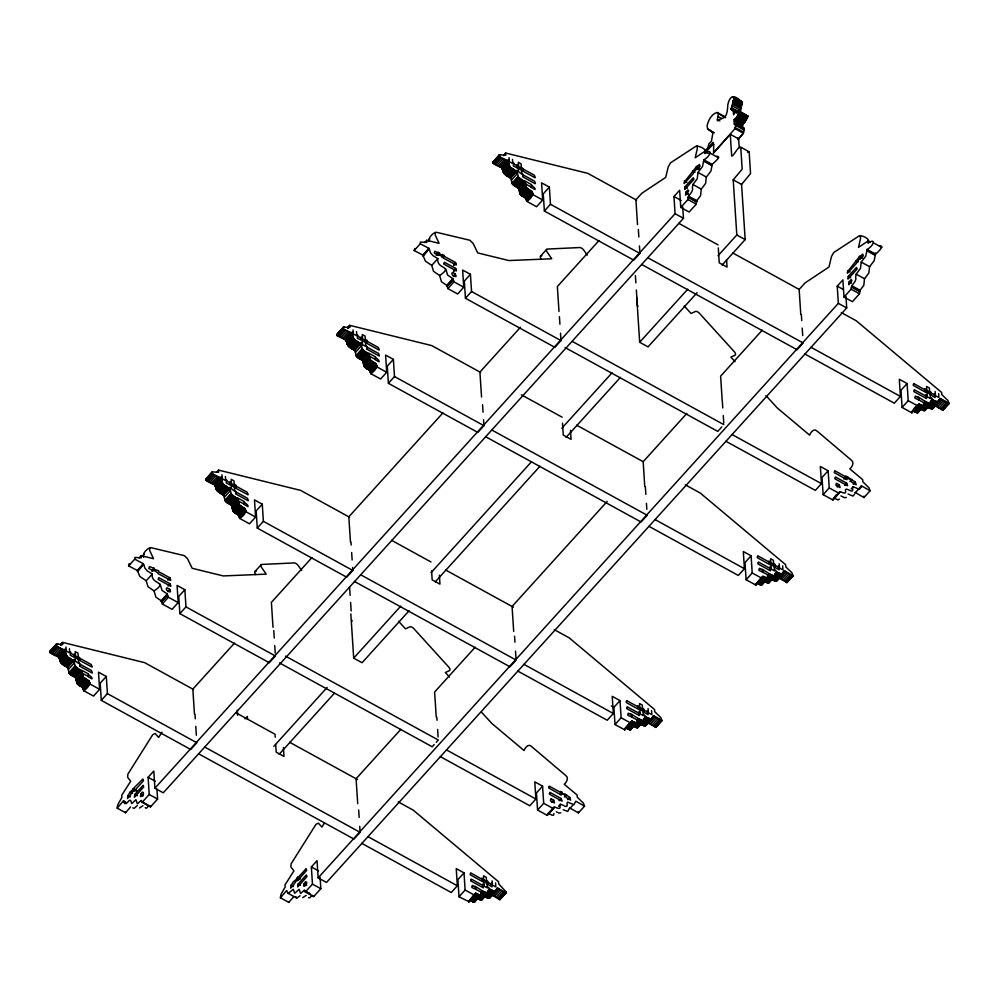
<?xml version="1.0" encoding="UTF-8"?>
<svg xmlns="http://www.w3.org/2000/svg" width="999" height="999" viewBox="0 0 999 999"><rect width="100%" height="100%" fill="white"/><g stroke="black" fill="none" stroke-linecap="round" stroke-linejoin="round"><path stroke-width="1.5" d="M367.207 341.371L378.496 347.565L378.596 348.451A2.56 1.236 42.2 0 1 378.908 348.838L379.195 349.7A5.37 2.585 42.2 0 1 379.158 350.062L366.583 343.256A8.791 4.221 42.2 0 1 366.546 342.832L367.145 340.434L365.359 339.46L365.06 336.051L362.275 334.528L362.55 338.811L365.422 340.384L365.359 339.46M770.529 578.783L775.611 581.056L784.402 570.804L793.069 575.849L786.962 582.592L778.908 577.897M940.371 399.275L938.398 402.122L933.803 400.424L927.696 407.167L931.592 408.778L940.384 398.526L949.05 403.571L942.944 410.314L934.277 405.269M361.8 843.343L451.236 892.519L457.342 885.776L456.231 868.593L464.011 872.876L457.917 879.62L459.016 896.79L468.818 901.597M517.782 671.066L607.217 720.242L613.324 713.498L612.212 696.328L620.004 700.599L613.898 707.342L615.009 724.525L624.775 729.857L625.024 728.496L631.693 721.053L636.825 723.089L637.999 718.493L643.955 720.891L645.092 716.583L651.323 719.18L653.309 715.596L661.962 720.641L655.856 727.384L647.802 722.689M648.888 526.286L738.323 575.449L744.417 568.706L743.318 551.535L751.098 555.806L744.992 562.549L746.103 579.732L755.868 585.077L756.043 583.828M804.869 354.008L894.305 403.184L900.411 396.441L899.3 379.258L907.092 383.541L900.986 390.284L902.097 407.455L911.862 412.799C914.297 404.92 926.123 399.35 911.875 412.487M705.781 152.497C706.093 148.526 698.776 145.592 695.903 146.254L670.516 162.849L668.269 166.796L665.696 177.41L641.957 193.169L635.913 199.775L637.524 224.7M869.03 242.145C869.342 238.162 862.025 235.227 859.152 235.889L833.765 252.485L831.518 256.443L828.945 267.045L805.206 282.804L799.15 289.41L800.773 314.348M739.972 112.363L742.407 102.635L741.233 101.324C733.129 93.669 729.782 96.428 727.909 104.333C727.359 108.379 727.871 114.947 723.738 117.907C716.97 119.118 716.246 125.662 718.393 113.674L717.182 112.487C711.4 113.986 708.378 120.33 707.092 125.687L707.629 128.971L713.211 132.442M734.877 111.463L731.018 109.353L734.04 98.027L732.854 96.716M80.12 658.428L79.458 659.902A8.791 4.221 42.2 0 0 79.508 660.314L92.07 667.12A5.37 2.585 42.2 0 0 92.12 666.758L91.821 665.908A2.56 1.236 42.2 0 0 91.508 665.521L91.409 664.635L80.12 658.428L78.272 656.53L77.972 653.121L75.187 651.598L75.474 655.881L78.334 657.454L78.272 656.53M236.114 486.163L247.39 492.357L247.502 493.244A2.56 1.236 42.2 0 1 247.802 493.631L248.102 494.493A5.37 2.585 42.2 0 1 248.052 494.842L235.489 488.049A8.791 4.221 42.2 0 1 235.439 487.624L236.039 485.227L234.266 484.253L233.953 480.844L231.181 479.32L231.456 483.603L234.315 485.177L234.266 484.253M523.189 169.093L522.527 170.554A8.791 4.221 42.2 0 0 522.577 170.979L535.139 177.785A5.37 2.585 42.2 0 0 535.189 177.422L534.89 176.573A2.56 1.236 42.2 0 0 534.577 176.186L534.477 175.287L523.189 169.093L521.341 167.183L521.041 163.786L518.256 162.25L518.543 166.533L521.403 168.119L521.341 167.183M470.616 898.95L475.699 893.218L480.844 895.366L482.017 890.771L487.974 893.168L489.11 888.848L495.329 891.458L497.315 887.861L505.981 892.919L499.875 899.662L491.208 894.605L491.021 895.254M751.098 555.806L752.21 572.989L761.975 578.334L762.786 576.148L767.931 578.296L769.093 573.701L774.762 576.173L776.198 571.79L782.417 574.388L784.39 571.553M918.83 404.82L918.768 403.883L923.913 406.019L925.086 401.436L930.743 403.896L932.179 399.513L933.803 400.424M704.919 150.799L713.061 142.495L713.311 143.756A30.257 11.776 -61.2 0 1 713.661 144.393L713.598 152.697L730.269 134.291L738.648 138.886L739.21 147.69M697.052 145.929L697.302 148.726L695.217 157.755L704.67 151.461L704.807 153.596C712.836 147.815 710.913 155.894 703.87 159.852L702.509 166.558L697.989 172.452L697.252 178.759L692.919 184.503L692.469 186.875A6.918 2.685 -61.2 0 0 692.469 187.337C693.793 192.17 688.236 194.455 687.911 198.601A17.27 6.718 -61.2 0 0 687.886 199.55L680.769 207.43L689.135 212.025L696.266 204.146A17.27 6.718 -61.2 0 1 696.291 203.197L696.803 200.637L700.536 195.754L701.298 189.111L705.619 183.354L706.355 177.06L710.888 171.154L712.25 164.448C712.811 163.199 722.252 156.568 717.007 156.194M860.301 235.564L860.551 238.361L858.466 247.39L867.919 241.096L868.056 243.232C876.086 237.45 874.15 245.529 867.107 249.488L865.746 256.194L861.225 262.1L860.489 268.394L856.155 274.151L855.706 276.511A6.918 2.685 -61.2 0 0 855.718 276.973C857.067 281.843 851.46 284.066 851.16 288.236A17.27 6.718 -61.2 0 0 851.123 289.186L844.005 297.065L852.384 301.673L859.502 293.781A17.27 6.718 -61.2 0 1 859.527 292.844L860.039 290.272L863.785 285.389L864.535 278.746L868.868 272.989L869.605 266.696L874.125 260.789L875.486 254.096C876.897 253.409 885.888 244.543 879.42 246.129M740.309 126.91L742.694 128.222L742.569 124.288L744.942 122.053L747.939 116.171L739.435 111.339L736.288 113.162L735.976 110.539L733.603 114.76L733.241 110.514L731.018 109.353M713.398 153.247L734.977 128.634L735.976 123.839L734.365 124.713L734.19 119.693L736.563 117.457L739.435 111.339M737.836 137.987L737.986 139.61L743.356 133.229L744.342 128.434L735.976 123.839M833.004 498.963L832.954 499.225A17.27 8.304 42.2 0 0 832.904 500.012L823.139 494.667L822.027 477.497L828.134 470.754L820.341 466.483L821.453 483.653L815.346 490.397L725.898 441.258M134.865 794.405L134.403 796.815A8.554 3.334 -61.2 0 0 134.44 797.239L143.606 787.112A5.37 2.085 -61.2 0 0 143.631 786.65L143.469 786.151A2.56 0.999 -61.2 0 0 143.182 786.138L143.094 785.314L134.865 794.405L137.25 795.716M298.102 884.04L297.652 886.45A8.554 3.334 -61.2 0 0 297.677 886.875L306.855 876.747A5.37 2.085 -61.2 0 0 306.88 876.285L306.78 875.823A2.56 0.999 -61.2 0 0 306.418 875.786L306.331 874.962L298.102 884.04L300.499 885.351M762.412 583.866L761.088 585.039L756.68 582.892M134.453 789.485L134.178 790.546A8.504 3.309 -61.2 0 0 134.228 791.058L143.394 780.843A5.37 2.085 -61.2 0 0 143.419 780.381L143.194 779.869A2.56 0.999 -61.2 0 0 142.957 779.869L142.869 779.045L133.279 788.648L131.244 791.882L131.194 790.958L130.182 792.07L127.884 795.604L127.472 798.526L130.769 794.729A5.457 2.123 -61.2 0 0 130.782 794.33L134.453 789.485L136.851 790.796M297.889 877.771L297.814 876.847L296.578 879.22L293.419 881.717L291.121 885.251L290.709 888.173L294.006 884.377A5.457 2.123 -61.2 0 0 294.031 883.978L297.702 879.12L297.427 880.181A8.504 3.309 -61.2 0 0 297.477 880.706L306.631 870.479A5.37 2.085 -61.2 0 0 306.656 870.029L306.431 869.505A2.56 0.999 -61.2 0 0 306.206 869.517L306.119 868.693L297.889 877.771L300.274 879.095M741.158 104.321L740.734 105.357M140.921 794.43L140.359 796.403C140.946 797.514 144.331 794.018 143.344 792.682A4.708 1.836 -61.2 0 0 143.019 792.657C142.807 790.122 138.386 796.653 143.319 795.741M304.171 884.065L303.609 886.038C304.195 887.149 307.567 883.665 306.581 882.317A4.708 1.836 -61.2 0 0 306.268 882.292C306.044 879.757 301.636 886.288 306.556 885.376M490.734 895.104L489.223 898.201L483.991 896.153M569.28 808.353L567.782 811.45L563.174 809.764M933.803 405.756L933.054 408.379L931.592 408.778M839.385 499.075L838.111 499.975L833.878 497.927M777.447 579.969L775.611 581.056M699.3 169.555L696.915 168.232L696.728 169.293A5.457 2.123 -61.2 0 0 696.79 169.605L700.099 166.096L699.387 164.41L697.027 167.02L699.425 168.332M88.424 674.537L91.309 676.972A4.708 2.26 42.2 0 1 91.733 677.547L92.033 678.558A4.983 2.398 42.2 0 1 91.92 678.883L87.949 676.648L88.412 673.925L81.631 670.204M244.405 502.26L247.29 504.695A4.708 2.26 42.2 0 1 247.727 505.282L248.027 506.281A4.983 2.398 42.2 0 1 247.902 506.605L243.931 504.37L244.393 501.648L237.612 497.927M375.512 357.48L378.396 359.902A4.708 2.26 42.2 0 1 378.821 360.489L379.121 361.488A4.983 2.398 42.2 0 1 379.008 361.813L375.037 359.578L375.487 356.855L368.706 353.134M531.493 185.202L534.378 187.625A4.708 2.26 42.2 0 1 534.802 188.212L535.102 189.211A4.983 2.398 42.2 0 1 534.989 189.535L531.018 187.312L531.48 184.59L524.7 180.856M476.148 889.46L471.978 887.574A4.983 2.398 42.2 0 1 471.815 887.087L472.003 886.363A4.708 2.26 42.2 0 1 472.39 886.225L472.34 885.376L475.162 886.9L476.148 889.46L481.218 892.269M632.142 717.195L627.971 715.296A4.983 2.398 42.2 0 1 627.797 714.822L627.984 714.085A4.708 2.26 42.2 0 1 628.371 713.948L628.334 713.111L631.143 714.622L632.142 717.195L637.2 719.992M763.236 572.402L759.065 570.504A4.983 2.398 42.2 0 1 758.903 570.029L759.09 569.293A4.708 2.26 42.2 0 1 759.477 569.155L759.427 568.319L762.237 569.83L763.236 572.402L768.293 575.199M919.217 400.124L915.047 398.239A4.983 2.398 42.2 0 1 914.884 397.752L915.072 397.015A4.708 2.26 42.2 0 1 915.459 396.878L915.409 396.041L918.231 397.565L919.217 400.124L924.287 402.922M569.73 807.929L578.433 812.911L584.54 806.168L575.836 801.186L573.888 804.707L567.657 802.11L567.007 803.184C568.681 811.026 560.751 801.922 559.902 805.344A6.918 3.322 42.2 0 0 559.902 805.756C561.65 811.563 554.07 805.831 554.32 807.417L548.001 814.048M69.618 651.773L70.779 652.409L70.23 655.232L74.75 657.567A5.457 2.622 42.2 0 0 74.788 657.242L74.026 654.183L75.412 654.944M225.599 479.495L226.773 480.132L226.211 482.954L230.732 485.289A5.457 2.622 42.2 0 0 230.769 484.977L230.007 481.918L231.393 482.679M356.705 334.702L357.867 335.339L357.317 338.162L361.838 340.497A5.457 2.622 42.2 0 0 361.875 340.184L361.114 337.125L362.5 337.887M512.687 162.425L513.848 163.074L513.299 165.884L517.819 168.232A5.457 2.622 42.2 0 0 517.857 167.907L517.095 164.847L518.481 165.609M854.844 492.982L861.413 486.488L859.44 489.335L853.221 486.738L852.559 487.799C854.182 495.679 846.39 486.488 845.466 489.972A6.918 3.322 42.2 0 0 845.454 490.384C847.239 496.353 839.597 490.334 839.872 492.032L833.765 498.776L833.715 497.952M301.661 570.504L298.239 565.571A3.609 1.736 42.2 0 0 294.28 562.912L261.75 564.447A3.896 1.873 42.2 0 0 261.613 567.507L266.221 574.138L223.252 575.936L192.17 568.294L187.537 558.753L184.241 555.619L151.049 547.689C147.615 547.814 141.97 553.259 143.606 557.305M149.613 547.752L149.713 550.561L153.534 558.728L141.159 555.656L139.123 557.904M587.212 255.12L583.791 250.187A3.609 1.736 42.2 0 0 579.845 247.54L547.315 249.063A3.896 1.873 42.2 0 0 547.177 252.123L551.773 258.766L508.803 260.552L477.734 252.909L473.101 243.369L469.792 240.235L436.613 232.317C433.266 232.305 428.409 237.462 428.921 241.171M435.177 232.38L435.277 235.19L439.085 243.344L426.723 240.284L424.687 242.532M161.975 732.18L158.641 737.412L155.145 733.516L152.71 734.727L127.897 774.125L127.61 777.21L130.694 781.243L121.741 795.266L121.878 797.402L117.695 804.869L117.17 808.141L125.549 812.749L130.557 806.942M324.388 823.126L321.89 827.047L318.381 823.151L315.959 824.362L291.134 863.773L290.846 866.845L293.931 870.878L284.99 884.902L285.127 887.037L280.944 894.505L280.407 897.789L288.786 902.384L293.806 896.59M107.405 693.618L196.828 742.744L190.722 749.487L101.299 700.361L107.405 693.618L106.294 676.448L98.501 672.165L99.613 689.347L93.506 696.091L83.741 690.696L82.58 687.449L77.348 683.89L75.474 677.634L69.393 673.426L67.607 667.494L60.927 662.762L58.654 657.092C57.33 656.281 45.617 652.26 51.698 650.561M193.556 689.51L144.668 662.662L62.587 642.394L62.725 644.53L56.319 644.143L56.131 645.903L50.025 652.647M352.622 567.482L352.822 570.466L346.715 577.21L257.28 528.084L263.386 521.341L262.275 504.17L254.483 499.9L255.594 517.07L249.488 523.813L239.723 518.431L238.561 515.172L233.329 511.613L231.456 505.357L225.387 501.148L223.589 495.217L216.908 490.484L214.635 484.815C213.311 484.003 201.598 479.982 207.68 478.284M205.944 479.27L212.3 471.878L218.706 472.252L218.569 470.117L300.649 490.384L349.538 517.232M483.528 419.705L483.916 425.674L477.809 432.417L388.386 383.304L394.493 376.561L393.381 359.378L385.589 355.107L386.7 372.277L380.594 379.021L370.816 373.638L369.667 370.379L364.435 366.82L362.562 360.564L356.481 356.356L354.682 350.437L348.351 346.141L345.741 340.022L337.113 335.577L337.912 333.591M480.644 372.44L431.755 345.592L349.675 325.324L349.812 327.46L343.394 327.085L343.219 328.833L337.113 335.577M639.422 245.929L639.897 253.409L633.791 260.152L544.368 211.026L550.474 204.283L549.363 187.1L541.57 182.829L542.682 200L536.575 206.743L526.81 201.361L525.649 198.102L520.417 194.555L518.543 188.299L512.462 184.078L510.676 178.159L503.996 173.414L501.723 167.745C500.399 166.945 488.686 162.924 494.767 161.226M636.625 200.162L587.737 173.327L505.656 153.047L505.794 155.195L499.388 154.808L499.2 156.556L493.094 163.299M639.972 723.875L644.867 725.911L646.303 724.238M685.863 192.208L687.924 189.91L688.673 190.834L685.701 195.105A4.983 1.936 -61.2 0 1 685.514 194.817L685.639 193.756A4.708 1.836 -61.2 0 1 685.913 193.057L685.863 192.208L688.261 193.519M849.113 281.843L851.16 279.545L851.91 280.482L848.888 284.74A4.983 1.936 -61.2 0 1 848.763 284.453L848.888 283.391A4.708 1.836 -61.2 0 1 849.162 282.705L849.113 281.843L851.51 283.154M482.23 899.562L480.394 899.824L476.835 898.026M560.789 812.824L558.953 813.086L556.306 811.787M638.211 727.297L636.388 727.559L632.817 725.749M769.317 582.504L767.482 582.767L763.91 580.956M846.34 497.44L844.505 497.714L840.946 495.904M925.299 410.227L923.463 410.489L920.828 409.19M737.986 139.61L743.356 133.229L734.977 128.634M125.837 802.197L123.451 800.886L117.17 808.141M280.407 897.789L286.688 890.521L287.675 892.756A10.177 3.959 -61.2 0 0 288.024 893.256L296.803 898.113L300.037 895.766M49.95 651.286L56.319 644.143M205.931 479.021L212.3 471.878M337.038 334.228L343.394 327.085M493.019 161.95L499.388 154.808M49.962 651.548L56.056 644.68M337.05 334.478L343.144 327.61M493.031 162.2L499.125 155.332M49.975 651.735L56.931 643.918M205.956 479.458L212.063 472.714M337.063 334.665L344.018 326.848M493.044 162.4L499.999 154.57M49.987 651.96L56.094 645.217M205.969 479.682L212.075 472.939M337.075 334.902L343.181 328.159M493.056 162.625L499.163 155.881M50.012 652.409L57.805 643.818M205.994 480.132L212.088 473.176M337.1 335.339L343.194 328.384M493.081 163.062L499.175 156.106M185.976 606.893L275.412 655.981L269.318 662.724L179.87 613.636L185.976 606.893L184.865 589.71L177.085 585.439L178.184 602.609L172.09 609.353L162.313 603.97A17.27 8.304 42.2 0 0 162.15 603.059L161.151 600.711L155.919 597.165L154.058 590.896L147.977 586.688L146.179 580.769L139.848 576.473L137.288 570.466L128.609 565.909L134.715 559.165L134.89 557.417L141.296 557.804L141.159 555.656M206.019 480.369L212.125 473.626L212.038 472.402M560.489 333.142L560.976 340.597L554.87 347.34L465.434 298.251L471.54 291.508L470.429 274.338L462.637 270.055L463.748 287.237L457.642 293.981L447.877 288.599A17.27 8.304 42.2 0 0 447.702 287.675L446.715 285.339L441.483 281.78L439.61 275.524L433.529 271.316L431.73 265.384L425.399 261.089L422.839 255.082L414.16 250.537L420.267 243.793L420.454 242.045L426.86 242.42L426.723 240.284M50.225 652.747L56.331 646.003L64.76 650.349L58.766 657.904M206.219 480.469L212.312 473.726L220.742 478.071L214.748 485.626M337.312 335.689L343.419 328.946L351.848 333.279L345.854 340.834M493.294 163.411L499.4 156.668L507.829 161.001L501.835 168.569M51.049 653.171L57.155 646.428M207.03 480.894L213.137 474.15M338.137 336.101L344.243 329.358M494.118 163.836L500.224 157.093M52.323 653.833L58.429 647.09M60.552 644.73L62.587 642.394M208.304 481.555L214.41 474.812M216.546 472.452L218.569 470.117M339.41 336.763L345.517 330.02M347.64 327.66L349.675 325.324M495.392 164.485L501.498 157.742M503.621 155.394L505.656 153.047M60.564 644.967L62.6 642.719M347.652 327.897L349.687 325.649M503.646 155.632L505.681 153.384M60.589 645.304L62.625 643.056M347.677 328.234L349.712 325.986M347.702 328.621L349.737 326.373M53.859 654.62L59.965 647.876M209.84 482.342L215.946 475.599M340.946 337.55L347.053 330.806M496.928 165.285L503.034 158.541M55.457 655.444L61.563 648.701M211.438 483.166L217.545 476.423M342.545 338.374L348.639 331.631M498.526 166.096L504.632 159.353M56.918 656.193L63.024 649.45M212.899 483.916L219.006 477.172M344.006 339.123L350.112 332.38M499.987 166.858L506.093 160.115M58.054 656.78L64.148 650.037M214.036 484.503L220.142 477.759M345.13 339.71L351.236 332.967M501.123 167.432L507.23 160.689M58.654 657.092L64.76 650.349M214.635 484.815L220.742 478.071M345.741 340.022L351.848 333.279M501.723 167.745L507.829 161.001M137.288 570.466L143.394 563.723L134.715 559.165M422.839 255.082L428.946 248.339L420.267 243.793M137.338 571.178L143.394 563.723M422.902 255.794L428.946 248.339M58.953 658.004L65.06 651.261M214.935 485.726L221.041 478.983M346.029 340.934L352.135 334.19M502.022 168.669L508.129 161.925M59.053 658.066L65.16 651.323M215.035 485.789L221.141 479.045M346.141 340.996L352.247 334.253M502.122 168.719L508.229 161.975M59.241 658.166L64.873 651.161M137.812 571.428L143.444 564.435M215.222 485.889L220.854 478.883M346.328 341.096L351.96 334.091M423.376 256.056L429.008 249.051M502.31 168.819L507.942 161.826M59.865 660.152L65.971 653.408L65.347 651.423M215.846 487.874L221.953 481.131L221.328 479.145M346.953 343.082L353.059 336.338L352.422 334.353M502.934 170.804L509.04 164.061L508.416 162.075M59.878 660.351L65.971 653.408M215.859 488.074L221.953 481.131M346.953 343.281L353.059 336.338M502.947 171.016L509.04 164.061M59.89 660.651L65.984 653.608M215.871 488.386L221.965 481.331M346.978 343.594L353.059 336.538M509.053 164.435L502.959 171.316L509.053 164.273M59.928 660.776L65.984 653.771M215.921 488.511L221.965 481.506M347.015 343.718L353.072 336.713M60.027 661.038L66.034 654.033M216.021 488.761L222.028 481.768M347.115 343.968L353.122 336.975M503.096 171.703L509.103 164.698M60.177 661.4L66.134 654.295M216.171 489.123L222.128 482.017M347.265 344.33L353.221 337.225M503.259 172.053L509.203 164.96M60.39 661.825L66.284 654.657M216.371 489.547L222.278 482.38M347.465 344.755L353.371 337.587M503.459 172.49L509.365 165.31M60.639 662.287L66.496 655.082M216.621 490.01L222.477 482.804M347.714 345.229L353.571 338.012M503.708 172.952L509.565 165.747M60.927 662.762L66.746 655.544M216.908 490.484L222.727 483.266M348.014 345.691L353.821 338.486M503.996 173.414L509.815 166.209M61.264 663.199L67.033 656.018M217.245 490.921L223.014 483.741M348.351 346.141L354.121 338.948M504.333 173.863L510.102 166.671M61.638 663.586L67.37 656.455M217.62 491.308L223.351 484.178M348.726 346.516L354.458 339.398M504.707 174.251L510.439 167.12M62.013 663.91L68.119 657.167L73.701 660.751L75.499 666.683L81.581 670.891L83.454 677.147L88.686 680.706L88.749 681.643L82.642 688.386M217.994 491.645L224.101 484.902L229.695 488.474L231.493 494.405L237.562 498.613L239.435 504.87L244.668 508.429L244.73 509.365L238.624 516.108L244.718 509.24M349.101 346.853L355.207 340.11L360.789 343.693L362.587 349.613L368.668 353.821L370.542 360.077L375.774 363.636L375.836 364.573L369.73 371.316M505.082 174.575L511.188 167.832L516.783 171.416L518.568 177.335L524.65 181.556L526.523 187.812L531.755 191.358L531.818 192.295L525.711 199.038M62.363 664.21L68.469 657.467M218.356 491.933L224.463 485.189M349.45 347.14L355.557 340.397M505.444 174.875L511.55 168.132M62.7 664.472L68.806 657.729M218.681 492.195L224.787 485.452M349.787 347.402L355.894 340.659M505.769 175.137L511.875 168.394M63.012 664.71L69.118 657.966M218.993 492.432L225.1 485.689M350.1 347.64L356.193 340.896M506.081 175.362L512.187 168.619M63.287 664.909L69.393 658.166M219.268 492.632L225.374 485.889M350.374 347.852L356.481 341.109M506.356 175.574L512.462 168.831M63.536 665.097L69.643 658.353M219.518 492.819L225.624 486.076M350.624 348.027L356.73 341.283M506.605 175.762L512.712 169.018M63.749 665.259L69.855 658.516M219.73 492.982L225.836 486.238M350.836 348.189L356.943 341.446M506.818 175.924L512.924 169.181M63.924 665.409L70.03 658.666M219.905 493.131L226.011 486.388M351.011 348.339L357.118 341.596M506.993 176.074L513.099 169.331M64.223 665.621L70.33 658.878M220.205 493.344L226.311 486.6M351.311 348.551L357.417 341.808M507.292 176.286L513.399 169.543M436.176 255.257L438.161 252.085L439.597 253.771L442.47 255.344L442.407 254.42L444.255 256.331L455.544 262.525L455.644 263.411A2.56 1.236 42.2 0 1 455.956 263.798L456.243 264.648A5.37 2.585 42.2 0 1 456.206 265.01L443.643 258.217A8.504 4.083 42.2 0 1 443.581 257.667L438.536 254.158L438.923 255.132A5.457 2.622 42.2 0 1 438.886 255.457L434.365 253.122L434.378 252.248L434.977 251.236L438.211 253.009M64.71 665.921L70.817 659.178M220.704 493.643L226.81 486.9M351.798 348.851L357.904 342.108M507.792 176.573L513.886 169.83M151.948 570.466L153.983 568.219L149.425 566.608L148.801 568.493L153.322 570.841A5.457 2.622 42.2 0 0 153.359 570.516L152.984 569.542L158.029 573.039A8.504 4.083 42.2 0 0 158.079 573.588L170.642 580.394A5.37 2.585 42.2 0 0 170.692 580.032L170.404 579.17A2.56 1.236 42.2 0 0 170.092 578.783L169.992 577.897L158.704 571.703L158.629 570.766L154.046 569.143L153.983 568.219M437.512 255.095L439.548 252.847M65.322 666.258L71.428 659.515M221.316 493.993L227.41 487.25M352.41 349.2L358.516 342.457M508.391 176.923L514.497 170.18M152.01 571.391L154.046 569.143M65.984 666.62L72.09 659.877M221.965 494.355L228.072 487.612M353.072 349.563L359.178 342.819M509.053 177.285L515.159 170.542M66.621 666.97L72.727 660.227M222.602 494.692L228.709 487.949M353.708 349.9L359.802 343.156M509.69 177.635L515.796 170.891M67.158 667.257L73.264 660.514M223.139 494.98L229.246 488.236M354.245 350.199L360.352 343.456M510.227 177.922L516.333 171.179M67.607 667.494L73.701 660.751M146.179 580.769L152.285 574.025L147.39 571.003L145.067 568.356A10.177 4.883 42.2 0 1 144.618 567.307L143.918 564.685M223.589 495.217L229.695 488.474M354.682 350.437L360.789 343.693M431.73 265.384L437.837 258.641L432.942 255.619L430.631 252.972A10.177 4.883 42.2 0 1 430.169 251.923L429.483 249.313M510.676 178.159L516.783 171.416M68.456 669.392L74.55 662.649M224.438 497.115L230.544 490.372M355.532 352.322L361.638 345.579M511.525 180.057L517.632 173.314M442.157 257.642L444.193 255.394M68.956 672.639L75.062 665.896M224.95 500.362L231.056 493.618M356.044 355.569L362.15 348.826M512.025 183.292L518.131 176.548M69.143 673.014L75.25 666.271M225.125 500.736L231.231 493.993M356.231 355.944L362.337 349.2M512.212 183.666L518.319 176.923M69.393 673.426L75.499 666.683M225.387 501.148L231.493 494.405M356.481 356.356L362.587 349.613M512.462 184.078L518.568 177.335M69.73 673.838L75.837 667.095M225.712 501.56L231.818 494.817M356.818 356.768L362.924 350.025M512.799 184.49L518.906 177.747M70.117 674.25L76.224 667.507M226.111 501.973L232.218 495.229M357.205 357.18L363.311 350.437M513.186 184.902L519.293 178.159M70.542 674.65L76.648 667.906M226.536 502.372L232.642 495.629M357.63 357.58L363.736 350.836M513.611 185.302L519.717 178.559M70.966 674.999L77.073 668.256M226.948 502.734L233.054 495.991M358.054 357.942L364.148 351.198M514.035 185.664L520.142 178.921M71.341 675.299L77.447 668.556M227.322 503.034L233.429 496.291M358.429 358.241L364.523 351.498M514.41 185.964L520.516 179.221M71.641 675.511L77.735 668.768M227.622 503.246L233.729 496.503M358.716 358.454L364.822 351.71M514.71 186.176L520.816 179.433M71.965 675.711L78.072 668.968M227.947 503.434L234.053 496.69M359.053 358.641L365.159 351.898M515.034 186.376L521.141 179.633M72.69 676.111L78.796 669.367M228.671 503.833L234.777 497.09M359.777 359.041L365.884 352.297M515.759 186.776L521.865 180.032M73.626 676.623L79.733 669.879M229.608 504.345L235.714 497.602M360.714 359.553L366.82 352.809M516.695 187.288L522.802 180.544M74.55 677.135L80.657 670.391M230.532 504.857L236.638 498.114M361.638 360.065L367.744 353.321M517.619 187.787L523.726 181.044M75.237 677.509L81.344 670.766M231.231 505.232L237.337 498.489M362.325 360.439L368.431 353.696M518.306 188.162L524.413 181.418M75.474 677.634L81.581 670.891M231.456 505.357L237.562 498.613M362.562 360.564L368.668 353.821M518.543 188.299L524.65 181.556M154.058 590.896C168.981 581.043 150.537 584.989 152.285 574.025M439.61 275.524C454.333 265.547 436.163 269.643 437.837 258.641M76.236 679.407L82.343 672.664M232.218 507.142L238.324 500.399M363.324 362.35L369.43 355.607M519.305 190.072L525.412 183.329M76.361 679.807L82.418 672.851M232.342 507.529L238.399 500.586M363.449 362.737L369.505 355.794M519.43 190.459L525.486 183.516M76.399 679.994L82.505 673.251M232.38 507.729L238.486 500.986M363.474 362.937L369.58 356.193M519.468 190.659L525.574 183.916M76.424 680.257L82.517 673.413L87.7 676.161M232.405 507.979L238.499 501.136M363.511 363.186L369.605 356.343M519.492 190.909L525.586 184.078M76.436 680.531L82.542 673.788M232.43 508.254L238.536 501.51M363.524 363.461L369.63 356.718M519.505 191.196L525.611 184.453M76.461 680.918L82.567 674.175M232.455 508.641L238.561 501.898M363.549 363.848L369.655 357.105M519.53 191.571L525.636 184.827M167.957 580.144L169.992 577.897M453.509 264.772L455.544 262.525M76.498 681.33L82.592 674.587M232.48 509.065L238.586 502.322M363.574 364.273L369.68 357.53M519.567 191.995L525.674 185.252M76.511 681.68L82.617 674.937M232.505 509.403L238.611 502.659M363.599 364.61L369.705 357.867M519.58 192.345L525.686 185.602M76.548 681.955L82.63 675.099M232.542 509.677L238.611 502.822M363.636 364.885L369.717 358.029M519.617 192.62L525.699 185.764M453.608 265.659L455.644 263.411M76.648 682.305L82.755 675.561M232.63 510.027L238.736 503.284M363.736 365.234L369.842 358.491M519.717 192.957L525.824 186.214M76.811 682.792L82.917 676.048M232.792 510.514L238.898 503.771M363.898 365.734L370.005 358.991M519.88 193.456L525.986 186.713M77.048 683.353L83.154 676.61M233.029 511.076L239.136 504.333M364.123 366.283L370.229 359.54M520.117 194.018L526.223 187.275M77.348 683.89L83.454 677.147M233.329 511.613L239.435 504.87M364.435 366.82L370.542 360.077M520.417 194.555L526.523 187.812M77.722 684.327L83.816 677.584M233.704 512.062L239.81 505.319M364.797 367.27L370.904 360.527M520.791 194.992L526.898 188.249M78.134 684.727L84.241 677.984M234.116 512.45L240.222 505.706M365.222 367.657L371.328 360.914M521.203 195.392L527.31 188.649M78.546 685.077L84.653 678.333M168.107 586.088L170.142 583.841L158.853 577.647L158.179 578.983A8.554 4.108 42.2 0 0 158.217 579.432L170.804 586.338A5.37 2.585 42.2 0 0 170.841 585.976L170.642 585.252A2.56 1.236 42.2 0 0 170.242 584.727L170.142 583.841M234.528 512.799L240.634 506.056M365.634 368.007L371.74 361.263M453.658 270.717L455.694 268.469L444.418 262.275L443.743 263.611A8.554 4.108 42.2 0 0 443.781 264.048L456.356 270.954A5.37 2.585 42.2 0 0 456.406 270.592L456.106 269.742A2.56 1.236 42.2 0 0 455.806 269.355L455.694 268.469M521.615 195.742L527.722 188.998M78.921 685.364L85.027 678.621M234.902 513.086L241.009 506.343M365.996 368.294L372.103 361.551M453.771 271.603L455.806 269.355M521.99 196.016L528.096 189.273M79.183 685.564L85.29 678.821M235.177 513.286L241.283 506.543M366.271 368.494L372.377 361.75L366.408 368.581M522.252 196.216L528.359 189.473M79.321 685.651L85.427 678.908M235.302 513.374L241.408 506.63M522.39 196.316L528.496 189.573M79.495 685.751L85.602 679.008M235.477 513.474L241.583 506.73M366.583 368.681L372.689 361.938M522.564 196.403L528.671 189.66M80.107 686.088L86.214 679.345M236.089 513.811L242.195 507.067M367.195 369.018L373.301 362.275M523.176 196.741L529.283 189.997M80.956 686.55L87.05 679.807M236.938 514.273L243.044 507.529M368.032 369.48L374.138 362.737M524.025 197.203L530.132 190.459M167.782 591.633L169.818 589.385L166.995 587.812C163.886 589.847 172.028 593.93 170.317 590.821A4.708 2.26 42.2 0 0 169.88 590.234L169.818 589.385M453.334 276.248L455.369 274.001L452.559 272.427C449.425 274.45 457.654 278.609 455.869 275.437A4.708 2.26 42.2 0 0 455.444 274.862L455.369 274.001M81.793 687.012L87.9 680.269M237.774 514.735L243.881 507.992M368.881 369.942L374.987 363.199M524.862 197.665L530.968 190.921M82.405 687.349L88.511 680.606M238.386 515.072L244.493 508.329M369.493 370.279L375.599 363.536M525.474 198.002L531.58 191.259M82.58 687.449L88.686 680.706M161.151 600.711L167.258 593.968L162.025 590.421L160.152 584.153M238.561 515.172L244.668 508.429M369.667 370.379L375.774 363.636L369.68 370.716M446.715 285.339L452.822 278.596L447.589 275.037L445.716 268.781M525.649 198.102L531.755 191.358M82.605 687.774L88.686 680.819M238.586 515.496L244.68 508.541M525.674 198.439L531.768 191.471M82.617 688.036L88.724 681.293M238.599 515.759L244.705 509.015M369.705 370.966L375.811 364.223M525.686 198.689L531.793 191.945M82.63 688.261L88.736 681.518M369.717 371.191L375.824 364.448M525.699 198.913L531.805 192.17M161.214 601.648L167.32 594.904L167.258 593.968M446.778 286.276L452.884 279.533L452.822 278.596M82.855 688.511C91.409 675.424 92.295 685.426 83.741 690.696M238.836 516.233C247.39 503.146 248.276 513.161 239.723 518.431M369.942 371.441C378.484 358.366 379.37 368.369 370.816 373.638M525.924 199.176C534.477 186.089 535.364 196.091 526.81 201.361M83.092 688.636L89.198 681.892M161.663 601.91L167.77 595.167L168.257 596.316A17.27 8.304 42.2 0 1 168.419 597.227L178.184 602.609M239.073 516.371L245.18 509.627M370.179 371.578L376.273 364.835M447.227 286.526L453.334 279.782L453.808 280.931A17.27 8.304 42.2 0 1 453.983 281.855L463.748 287.237M526.161 199.3L532.267 192.557M83.192 688.786L89.298 682.042M239.173 516.508L245.279 509.765M370.267 371.715L376.373 364.972M526.261 199.438L532.367 192.695M83.279 688.948L89.386 682.205M239.261 516.67L245.367 509.927M370.367 371.878L376.473 365.135M526.348 199.6L532.455 192.857M83.392 689.173L89.485 682.429M239.373 516.895L245.479 510.152M370.467 372.103L376.573 365.359M526.461 199.825L532.567 193.082M83.491 689.46L89.585 682.717M239.473 517.182L245.579 510.439M370.567 372.39L376.673 365.646M526.56 200.112L532.667 193.369M83.566 689.785L89.673 683.041M239.56 517.507L245.654 510.764M370.654 372.727L376.76 365.984M526.635 200.449L532.742 193.706M83.629 690.097L89.735 683.353M239.623 517.819L245.729 511.076M370.716 373.027L376.823 366.283M526.71 200.762L532.817 194.018M83.716 690.571L89.785 683.616M239.698 518.294L245.779 511.338M370.804 373.501L376.873 366.558M526.785 201.224L532.854 194.281M162.313 603.97L168.419 597.227M447.877 288.599L453.983 281.855M106.294 676.448L100.187 683.191L101.299 700.361M184.865 589.71L178.759 596.453L179.87 613.636M262.275 504.17L256.169 510.914L257.28 528.084M393.381 359.378L387.275 366.121L388.386 383.304M470.429 274.338L464.323 281.081L465.434 298.251M549.363 187.1L543.256 193.843L544.368 211.026M254.982 571.528L261.089 564.785M540.534 256.156L546.64 249.413M234.478 643.131L192.844 689.11L194.455 714.048M311.95 557.567L271.391 602.372L273.002 627.297M442.894 412.949L348.826 516.833L350.437 541.77M520.491 327.247L479.932 372.053L481.543 396.978M599.013 240.534L557.367 286.513L558.978 311.451M706.043 151.91L713.348 143.844M696.915 168.232L693.306 172.902A8.504 3.309 -61.2 0 1 693.343 173.564L684.165 183.591A5.37 2.085 -61.2 0 1 684.09 183.242L684.228 182.33A2.56 0.999 -61.2 0 1 684.427 181.868L696.977 166.084L697.027 167.02M125.936 802.934L123.888 801.235L124.438 803.121A10.177 3.959 -61.2 0 0 124.775 803.621C127.298 804.732 129.071 798.551 130.719 800.549L131.718 803.608L135.914 799.675L137.375 803.883L141.196 800.411L141.259 801.348L148.439 805.281M156.943 789.073L157.592 799.088L150.474 806.93L142.095 802.334L149.213 794.492L148.102 777.309L153.784 771.041L154.895 788.223L163.274 792.819L683.466 218.306L682.717 206.855M154.895 788.223L675.087 213.699L673.975 196.528L679.657 190.26L680.769 207.43M684.964 186.85L693.194 177.76L693.88 178.896A8.554 3.334 -61.2 0 1 693.905 179.345L684.74 189.473A5.37 2.085 -61.2 0 1 684.652 189.136L684.79 188.212A2.56 0.999 -61.2 0 1 684.989 187.75L684.964 186.85L687.362 188.162M142.944 805.768L139.523 807.979M149.001 805.631L146.329 808.278L145.217 807.716M245.055 718.943L247.352 716.42L247.54 719.38M718.006 255.756L736.812 234.99L733.204 179.832L742.145 169.218L740.808 147.627C738.199 145.542 734.24 155.632 731.693 156.156L730.269 134.291M722.202 264.972L745.179 239.598L741.57 184.428L750.549 173.576L749.15 151.823L740.696 147.078M273.863 746.29L327.123 687.462M409.128 610.739L362.063 662.724L353.696 658.116L400.761 606.143M431.093 572.639L531.493 461.75M561.825 428.246L612.037 372.802M697.14 292.657L648.051 346.865L639.672 342.27L687.724 289.211M279.096 754.345L334.453 693.219M435.277 581.855L539.872 466.346M566.021 437.462L620.404 377.397M400.849 729.32L356.081 778.745L357.704 803.683M475.187 647.202L434.627 692.007L436.238 716.945M607.18 501.436L512.075 606.48L513.686 631.405M686.85 413.436L643.169 461.688L644.78 486.613M762.249 330.169L720.616 376.161L722.227 401.086M860.276 256.656L862.636 254.046L863.348 255.744L860.027 259.24A5.457 2.123 -61.2 0 1 859.964 258.941L860.151 257.879L856.555 262.662A8.504 3.309 -61.2 0 1 856.58 263.212L847.414 273.227A5.37 2.085 -61.2 0 1 847.339 272.889L847.464 271.965A2.56 0.999 -61.2 0 1 847.664 271.503L860.214 255.732L860.276 256.656L862.674 257.967M320.092 877.272L320.841 888.723L313.711 896.565L305.332 891.97L312.462 884.127L311.351 866.957L317.033 860.676L318.144 877.859L326.511 882.454L846.702 307.942L845.966 296.491M318.144 877.859L838.336 303.346L837.224 286.164L842.894 279.895L844.005 297.065M848.213 276.486L856.443 267.407L857.13 268.544A8.554 3.334 -61.2 0 1 857.154 268.981L847.976 279.108A5.37 2.085 -61.2 0 1 847.901 278.771L848.039 277.847A2.56 0.999 -61.2 0 1 848.238 277.385L848.213 276.486L850.611 277.797M874.337 254.096L875.374 252.959M434.228 744.517L432.192 746.765L279.458 662.899M436.263 742.269L438.299 740.022L285.564 656.156M721.827 426.885L717.757 431.381L565.022 347.515M359.727 826.36L360.115 832.329L354.008 839.073L198.514 753.758M306.193 895.404L302.759 897.614M312.25 895.279L309.578 897.914L308.591 897.676M440.347 756.63L529.782 805.768L535.889 799.025L534.777 781.855L542.569 786.138L536.463 792.881L537.574 810.052L547.34 815.396L553.446 808.653A17.27 8.304 42.2 0 1 553.508 807.866L554.32 807.417M459.016 896.79L465.122 890.047L464.011 872.876M537.574 810.052L543.681 803.308L542.569 786.138M615.009 724.525L621.116 717.781L620.004 700.599M746.103 579.732L752.21 572.989M823.139 494.667L829.245 487.924L828.134 470.754M902.097 407.455L908.203 400.711L907.092 383.541M843.98 479.183L845.966 476.011L855.294 482.03L856.205 484.765L851.672 482.117A5.457 2.622 42.2 0 1 851.585 481.743C852.721 480.057 845.029 476.535 846.915 479.145A8.504 4.083 42.2 0 1 846.94 479.67L834.352 472.664A5.37 2.585 42.2 0 1 834.265 472.227L834.465 471.64A2.56 1.236 42.2 0 1 834.739 471.578L834.727 470.741L846.016 476.935M551.673 802.409L553.708 800.162L550.899 798.638L550.936 799.475A4.708 2.26 42.2 0 0 550.561 799.612L550.362 800.349A4.983 2.398 42.2 0 0 550.536 800.823L554.507 802.959L553.708 800.162M837.237 487.025L839.272 484.777L836.45 483.266L836.5 484.103A4.708 2.26 42.2 0 0 836.113 484.24L835.926 484.965A4.983 2.398 42.2 0 0 836.088 485.452L840.059 487.587L839.272 484.777M560.152 794.617L562.187 792.369L560.414 791.395L560.464 792.319L549.175 786.113L549.188 786.95A2.56 1.236 42.2 0 0 548.901 787.012L548.701 787.599A5.37 2.585 42.2 0 0 548.801 788.036L561.376 795.042A8.504 4.083 42.2 0 0 561.363 794.517C559.452 791.907 567.257 795.454 566.033 797.115A5.457 2.622 42.2 0 0 566.108 797.502L570.654 800.137L569.742 797.414L565.059 793.943L565.122 794.867L562.25 793.293L562.187 792.369M845.716 479.233L847.739 476.985M559.053 800.761L561.088 798.513L549.812 792.319L549.812 793.156A2.56 1.236 42.2 0 0 549.537 793.218L549.338 793.805A5.37 2.585 42.2 0 0 549.438 794.242L562.012 801.161A8.554 4.108 42.2 0 0 562 800.723L561.088 798.513M844.617 485.389L846.653 483.141L835.364 476.948L835.376 477.784A2.56 1.236 42.2 0 0 835.089 477.847L834.889 478.434A5.37 2.585 42.2 0 0 834.989 478.871L847.577 485.776A8.554 4.108 42.2 0 0 847.552 485.352L846.653 483.141M757.704 581.88L761.775 577.385M834.727 496.715L836.762 494.468M469.617 900.286L475.874 893.306M547.764 813.923L553.871 807.18M624.875 728.808L631.855 721.028M756.293 583.603L762.811 576.485M834.34 497.415L839.872 492.032M468.843 901.348L475.736 893.805M624.837 729.07L631.73 721.528M756.418 583.666L762.824 576.735M911.912 412.013L918.805 404.458M468.806 901.835L475.699 893.218M624.787 729.557L631.743 721.753M755.881 584.765L762.836 576.96M468.793 902.134L476.486 893.643M624.775 729.857L632.467 721.365M755.868 585.077L763.573 576.585M832.904 500.012L839.01 493.269A17.27 8.304 42.2 0 1 839.06 492.482L839.422 491.795M911.862 412.799L919.555 404.308M564.41 796.952L566.445 794.704M849.962 481.568L851.997 479.32M471.228 900.848L477.335 894.105M627.21 728.571L633.316 721.827M758.303 583.791L764.41 577.047M914.297 411.513L920.404 404.77M472.065 901.31L478.171 894.567M628.046 729.033L634.153 722.289M759.153 584.253L765.259 577.509M915.134 411.975L921.24 405.232M558.528 806.28L560.564 804.033M767.294 576.086L769.33 573.838M923.276 403.808L925.311 401.561M469.767 900.049L472.677 901.647L478.958 895.004M625.749 727.771L628.658 729.37L634.952 722.727M759.764 584.59L766.171 577.984L760.064 584.727M912.112 411.426L912.661 410.626L915.746 412.312L922.027 405.669M472.677 901.647L479.095 895.054M628.658 729.37L635.077 722.776M915.746 412.312L922.164 405.719M472.989 901.797L479.358 895.154M628.97 729.52L635.339 722.876M760.339 584.827L766.445 578.084M916.058 412.462L922.427 405.806M480.894 893.531L482.929 891.283M636.887 721.253L638.923 719.005M763.386 581.718L765.421 579.47M767.981 576.46L770.017 574.213M923.975 404.183L926.011 401.935M473.251 901.897L479.707 895.266M629.233 729.62L635.701 722.989M760.689 584.939L766.795 578.196M916.32 412.55L922.776 405.919M635.364 723.563L637.399 721.315M763.411 582.142L768.506 576.523M921.428 407.617L918.056 412.525L916.67 412.662M473.601 902.01L481.443 894.093M629.595 729.732L637.424 721.653M761.088 585.039L768.518 576.86M917.07 412.762L924.512 404.595M474.001 902.097L481.431 894.18M629.994 729.832L637.424 721.915M761.488 585.089L768.518 577.122M917.469 412.812L924.5 404.845M474.4 902.159L483.866 891.795M630.381 729.882L639.847 719.517M761.825 585.039L770.941 574.725M917.806 412.762L926.935 402.447M567.707 799.662L569.742 797.414M853.258 484.278L855.294 482.03M478.696 899.05L484.802 892.307M634.677 726.773L640.784 720.029M765.771 581.98L771.877 575.237M921.765 409.715L927.871 402.972M479.42 899.45L485.526 892.706M635.401 727.172L641.508 720.429M766.495 582.38L772.602 575.636M922.489 410.102L928.595 403.359M851.185 488.986L853.221 486.738M930.144 401.76L932.179 399.513M479.745 899.612L485.851 892.869M635.726 727.334L641.833 720.591M766.832 582.554L772.939 575.811M922.814 410.277L928.92 403.534M487.512 891.345L489.547 889.098M643.506 719.08L645.541 716.832M774.6 574.288L776.635 572.04M930.581 402.01L932.616 399.762M480.032 899.724L486.138 892.981M636.026 727.447L642.132 720.704M767.12 582.654L773.226 575.911M923.101 410.389L929.207 403.646M480.394 899.824L486.501 893.081M636.388 727.559L642.494 720.816M767.482 582.767L773.588 576.023M923.463 410.489L929.569 403.746M488.061 891.657L490.097 889.41M644.043 719.38L646.078 717.132M775.137 574.587L777.172 572.34M928.071 405.694L933.166 400.075M480.794 899.912L486.9 893.168M636.788 727.647L642.894 720.903M767.881 582.854L773.988 576.111M923.863 410.577L929.969 403.833M481.193 899.974L487.3 893.231M637.187 727.697L643.294 720.953M768.281 582.904L774.387 576.161M924.275 410.626L930.369 403.883M484.627 896.503L490.721 889.759M640.609 724.225L646.715 717.482M771.703 579.445L777.809 572.702M481.568 899.974L487.674 893.231M637.549 727.709L643.656 720.966M768.656 582.917L774.762 576.173M924.637 410.639L930.743 403.896M481.868 899.912L488.336 892.819M637.849 727.634L644.318 720.554M768.955 582.842L775.424 575.761M924.937 410.577L931.405 403.484M485.277 896.865L491.383 890.121M641.258 724.587L647.364 717.844M772.364 579.795L778.471 573.051M928.346 407.53L934.452 400.786M485.889 897.189L491.995 890.446M641.87 724.912L647.976 718.169M772.976 580.119L779.083 573.376M928.958 407.842L935.064 401.099M486.376 897.427L492.482 890.683M642.357 725.149L648.463 718.406M773.463 580.357L779.57 573.613M929.445 408.091L935.551 401.348M486.675 897.539L492.769 890.796M642.657 725.274L648.763 718.531M773.75 580.481L779.857 573.738M929.744 408.204L935.851 401.461M486.838 897.589L492.944 890.846M642.819 725.311L648.925 718.568M773.925 580.519L780.032 573.776M929.907 408.241L936.013 401.498M487.05 897.651L493.156 890.908M643.031 725.374L649.138 718.631M774.125 580.581L780.231 573.838M930.119 408.304L936.225 401.561M487.287 897.739L493.394 890.996M643.269 725.461L649.375 718.718M774.375 580.669L780.481 573.926M930.356 408.391L936.463 401.648M487.562 897.826L493.668 891.083M643.543 725.549L649.65 718.805M774.637 580.769L780.743 574.025M930.631 408.491L936.737 401.748M487.862 897.926L493.968 891.183M643.843 725.661L649.949 718.918M774.937 580.869L781.043 574.125M930.931 408.591L937.037 401.848M488.174 898.026L494.28 891.283M644.168 725.749L650.274 719.005M775.261 580.956L781.368 574.213M782.367 573.051L784.402 570.804M859.352 488.049L861.388 485.801L870.092 490.796L863.985 497.539L855.281 492.544M931.243 408.691L937.349 401.948M938.348 400.774L940.384 398.526M934.09 405.919L940.196 399.175M488.523 898.113L494.63 891.37M569.755 808.616L572.802 805.244M644.505 725.836L650.611 719.093M488.873 898.188L497.927 888.223M644.867 725.911L653.908 715.946M775.961 581.118L785.014 571.153M931.955 408.841L940.996 398.888M489.223 898.201L496.466 890.159M645.217 725.923L652.434 717.707M776.31 581.131L783.528 572.914M932.304 408.866L939.522 400.649M489.535 898.113L496.478 890.296M645.516 725.836L652.459 718.019M776.61 581.043L783.553 573.226M932.604 408.766L939.547 400.949M489.985 897.726L496.091 890.983M645.978 725.449L652.072 718.706M777.072 580.656L783.179 573.913M933.054 408.379L939.16 401.635M492.957 895.628L499.063 888.885M648.938 723.351L655.044 716.608M780.044 578.558L786.151 571.815M936.026 406.293L942.132 399.55M494.43 896.49L500.536 889.747M650.411 724.213L656.518 717.469M781.518 579.42L787.612 572.677M937.499 407.142L943.605 400.399M496.028 897.414L502.135 890.671M652.01 725.149L658.116 718.406M783.116 580.357L789.222 573.613M939.097 408.079L945.204 401.336M497.577 898.313L503.683 891.57M653.558 726.048L659.665 719.305M784.652 581.256L790.758 574.512M940.646 408.978L946.752 402.235M498.851 899.063L504.957 892.319M654.832 726.785L660.938 720.042M785.938 582.005L792.045 575.262M941.92 409.727L948.026 402.984M499.775 898.301L501.81 896.053M398.239 801.897L413.174 810.102L498.588 881.805L498.726 883.94L505.906 891.695L499.8 898.563L499.875 899.662M499.812 898.75L505.919 892.007M655.806 726.473L657.841 724.225M786.9 581.68L788.935 579.432M499.85 899.212L505.931 892.232M655.831 726.935L660.913 721.315M786.925 582.142L793.031 575.399M942.919 409.865L944.954 407.617M499.675 899.55L505.969 892.669M655.656 727.272L661.95 720.404M786.762 582.479L793.044 575.611M942.744 410.202L949.038 403.334M137.263 805.594L134.091 808.378L132.892 807.854M141.259 801.348L141.958 801.573A17.27 6.718 -61.2 0 1 142.095 802.334M310.489 894.267L304.508 890.983L309.64 893.256M709.727 145.829L710.589 145.692M746.703 116.096L747.814 115.946M747.614 152.422L749.075 151.673M630.719 729.832L631.268 727.634M474.737 902.109L475.337 900.673M741.733 126.736L742.444 126.636M741.782 127.535L742.494 127.435M429.071 239.123L429.795 238.898M143.506 554.495L144.243 554.283M741.233 101.324L740.072 101.573L735.289 98.951M918.381 404.583L917.969 405.931L908.203 400.711M414.96 248.551L414.16 250.537M79.72 659.328L74.151 656.106M130.27 563.836L128.784 564.16L128.609 565.909M541.883 255.769L541.208 255.806A3.896 1.873 42.2 0 0 541.071 258.866L541.321 259.24M256.331 571.141L255.644 571.191A3.896 1.873 42.2 0 0 255.507 574.25L255.769 574.625M744.342 128.434L735.589 123.739M926.697 389.772L926.572 386.463L929.357 387.987L929.632 392.27L924.924 388.798L925.074 390.559L931.08 394.018M770.716 562.05L770.591 558.741L773.376 560.264L773.651 564.547L768.943 561.063L769.093 562.837L775.099 566.296M639.622 706.83L639.497 703.533L642.27 705.057L642.544 709.34L637.837 705.856L637.999 707.617L643.993 711.088M483.628 879.108L483.504 875.798L486.288 877.334L486.563 881.618L481.855 878.133L482.005 879.894L488.012 883.353M709.615 130.482L714.285 132.805M288.212 893.418L293.319 889.31L294.717 893.256L299.163 889.31L300.612 893.518L304.445 890.047L304.508 890.983M475.761 894.155L474.9 895.391L465.122 890.047M925.399 390.971L930.381 394.493M769.417 563.249L774.4 566.77M638.311 708.041L643.294 711.55M482.33 880.306L487.312 883.828M525.711 184.066L530.769 186.825M829.245 487.924L839.01 493.269M369.73 356.343L374.787 359.091M238.624 501.136L243.681 503.883M621.116 717.781L630.881 723.114L631.68 720.941M543.681 803.308L553.446 808.653M732.479 96.616L740.858 101.211M732.941 97.24L741.97 102.148M733.029 97.577L742.407 102.635M733.815 99.376L742.195 103.971M733.204 100.649L741.583 105.245M732.679 101.423L741.058 106.019M732.604 101.661L740.983 106.256M732.642 102.585L741.021 107.18M732.567 104.071L740.946 108.679M732.217 105.844L740.596 110.452M739.123 111.326L747.939 116.171M738.661 111.226L746.016 115.235M738.486 111.351L745.654 115.285M731.605 107.767L747.839 116.883M735.976 110.539L741.658 113.686M735.851 110.664L741.37 113.611M739.135 113.274L747.514 117.87M731.093 109.141L734.677 111.101M731.143 109.291L735.626 111.826M731.555 109.927L733.953 111.239M738.548 114.286L746.915 118.881M737.811 115.372L746.191 119.98M737.125 116.508L745.491 121.104M736.563 117.457L744.942 122.053M735.651 118.444L744.03 123.039M734.615 119.343L742.994 123.938M734.19 119.693L742.569 124.288M734.24 121.229L742.619 125.824M717.182 112.487L725.561 117.083M718.393 113.674L725.574 117.62M734.315 123.626L737.911 125.599M735.701 125.437L744.08 130.045M718.244 116.696L721.827 118.669M735.227 127.61L743.593 132.205M717.482 119.605L719.879 120.916M707.629 128.971L711.226 130.944M710.189 153.197L718.568 157.792M873.438 242.832L881.805 247.427M704.67 151.461L708.266 153.434M867.919 241.096L870.304 242.407M703.87 159.852L712.25 164.448M867.107 249.488L875.486 254.096M703.87 160.677L712.25 165.285M867.12 250.324L875.499 254.92M703.533 161.064L711.912 165.659M866.77 250.699L875.149 255.294M733.204 179.832L741.57 184.428M695.966 167.208L698.351 168.519M859.202 256.843L861.6 258.154M696.028 168.132L698.413 169.443M697.989 172.452L706.355 177.06M861.225 262.1L869.605 266.696M692.569 170.941L694.967 172.265M855.818 260.589L858.216 261.9M692.919 184.503L701.298 189.111M856.155 274.151L864.535 278.746M684.402 180.969L686.8 182.28M847.651 270.604L850.037 271.915M685.913 193.057L688.311 194.38M688.423 196.041L696.803 200.637M851.672 285.677L860.039 290.272M688.486 196.978L696.865 201.573M851.735 286.613L860.102 291.209M688.136 197.39L696.515 201.998M851.385 287.038L859.764 291.633M687.886 199.55L696.266 204.146M851.123 289.186L859.502 293.781M673.975 196.528L681.156 200.474M837.224 286.164L843.206 289.448M736.812 234.99L745.179 239.598M675.087 213.699L683.466 218.306M838.336 303.346L846.702 307.942M678.721 223.289L718.094 244.917M732.679 252.922L799.212 289.448M841.308 312.562L856.243 320.766L941.657 392.47L941.795 394.605L947.939 400.537L949.05 403.571M507.804 159.852L509.228 160.639M929.569 391.346L930.956 392.108L930.544 394.518A5.457 2.622 42.2 0 0 930.631 394.905L935.164 397.54L934.202 393.881L935.364 394.53M513.911 163.998L517.157 165.772M924.999 389.847L913.685 383.516L913.698 384.353A2.56 1.236 42.2 0 0 913.423 384.415L913.223 385.002A5.37 2.585 42.2 0 0 913.311 385.439L925.898 392.445A8.791 4.221 42.2 0 0 925.886 392.045M931.018 393.032L934.252 394.817M518.031 168.069L522.527 170.554M516.708 170.305L521.715 174.138L521.441 169.93M521.64 173.014L523.289 174.912M927.172 395.704L925.586 394.83L926.51 398.126A8.554 4.108 42.2 0 1 926.535 398.564L913.948 391.645A5.37 2.585 42.2 0 1 913.848 391.208L914.048 390.621A2.56 1.236 42.2 0 1 914.335 390.559L914.322 389.722L925.611 395.929M932.104 398.414L930.444 397.502L930.519 398.613L927.247 396.828L926.972 392.619M647.689 257.68L803.184 342.982L797.077 349.725L641.583 264.423M638.086 306.156L637.399 305.781L636.351 289.96M572.477 341.521L723.85 424.637M471.54 291.508L560.976 340.597M521.378 394.817L562.112 417.182M576.698 425.187L643.231 461.725M685.326 484.84L700.262 493.031L785.676 564.735L785.813 566.883L791.945 572.814L793.069 575.849M773.588 563.623L774.974 564.385L774.562 566.795A5.457 2.622 42.2 0 0 774.65 567.182L779.183 569.817L778.209 566.158L779.382 566.808M351.823 332.13L353.246 332.917M357.929 336.276L361.163 338.049M768.993 561.987L757.704 555.794L757.717 556.63A2.56 1.236 42.2 0 0 757.429 556.693L757.23 557.28A5.37 2.585 42.2 0 0 757.329 557.717L769.904 564.722A8.791 4.221 42.2 0 0 769.904 564.323M775.037 565.309L778.271 567.082M362.05 340.334L366.546 342.832M360.726 342.582L362.375 343.494M365.646 345.292L367.307 347.177M771.191 567.969L769.605 567.107L770.529 570.404A8.554 4.108 42.2 0 1 770.541 570.841L757.966 563.923A5.37 2.585 42.2 0 1 757.866 563.486L758.066 562.899A2.56 1.236 42.2 0 1 758.341 562.837L758.341 562L769.617 568.194M774.462 569.767L776.123 570.679M491.708 429.957L647.202 515.259L641.096 522.002L485.601 436.7M391.633 540.347L431.019 561.975M445.591 569.979L513.486 607.255M554.22 629.632L569.155 637.824L654.57 709.527L654.707 711.675L660.851 717.607L661.962 720.641M642.482 708.416L643.868 709.178L643.468 711.588A5.457 2.622 42.2 0 0 643.543 711.975L648.089 714.61L647.115 710.951L648.276 711.588M220.717 476.923L222.14 477.709M226.835 481.068L230.07 482.842M637.886 706.78L626.61 700.586L626.61 701.423A2.56 1.236 42.2 0 0 626.336 701.485L626.136 702.072A5.37 2.585 42.2 0 0 626.236 702.509L638.811 709.515A8.791 4.221 42.2 0 0 638.798 709.115M643.93 710.102L647.165 711.875M230.944 485.127L235.439 487.624M229.62 487.375L234.628 491.208L234.353 487M234.553 490.084L236.201 491.97M640.084 712.762L638.498 711.9L638.573 712.911M645.017 715.471L643.356 714.56L643.431 715.684L640.159 713.885L639.884 709.69M611.301 705.918L613.898 707.342M360.602 574.75L516.096 660.052L509.989 666.795L354.495 581.493M352.06 621.278L351.748 619.867M235.652 712.624L275.025 734.253L275.225 737.237M289.61 742.257L357.505 779.532M64.735 649.2L66.159 649.974M486.501 880.681L487.887 881.443L487.475 883.865A5.457 2.622 42.2 0 0 487.562 884.24L492.095 886.875L491.133 883.228L492.295 883.865M70.842 653.334L74.088 655.119M481.93 879.182L470.616 872.864L470.629 873.7A2.56 1.236 42.2 0 0 470.354 873.763L470.154 874.35A5.37 2.585 42.2 0 0 470.242 874.787L482.829 881.792A8.791 4.221 42.2 0 0 482.817 881.393M487.949 882.379L491.183 884.152M74.962 657.404L79.458 659.902M73.639 659.652L78.634 663.473L78.372 659.278M78.571 662.362L80.22 664.248M484.103 885.039L482.517 884.165L482.579 885.189M489.035 887.749L487.375 886.837L487.45 887.961L484.178 886.163L483.903 881.955M204.62 747.015L360.115 832.329M148.102 777.309L155.282 781.255M311.351 866.957L318.531 870.891M149.213 794.492L157.592 799.088M312.462 884.127L320.841 888.723M133.279 788.648L136.875 790.621M296.528 878.283L298.913 879.595M133.342 789.572L135.727 790.896M140.896 794.055L143.294 795.366M304.146 883.69L306.543 885.002M130.182 792.07L132.567 793.381M127.884 795.604L130.27 796.927M291.121 885.251L293.519 886.563M810.976 347.265L900.411 396.441M550.474 204.283L639.897 253.409M532.917 194.618L542.682 200M732.005 434.515L821.453 483.653M394.493 376.561L483.916 425.674M654.994 519.542L744.417 568.706M376.923 366.895L386.7 372.277M263.386 521.341L352.822 570.466M523.888 664.323L613.324 713.498M245.829 511.688L255.594 517.07M446.453 749.887L535.889 799.025M367.907 836.6L457.342 885.776M89.848 683.953L99.613 689.347M848.101 494.03L852.984 496.066L854.432 494.393M517.22 166.758L522.914 169.955M361.226 339.036L366.92 342.232M230.132 483.828L235.826 487.025M304.907 890.646L305.195 891.208A17.27 6.718 -61.2 0 1 305.332 891.97M296.591 898.014L295.991 896.752M735.027 361.65L730.906 357.13L734.964 355.244A3.896 1.873 42.2 0 0 734.402 351.798L699.275 313.124A3.609 1.736 42.2 0 0 695.391 311.476L691.058 313.474L684.215 305.944M765.946 395.554L777.284 407.979L809.627 435.152C810.601 432.255 814.185 427.709 817.182 431.193L851.011 459.865C854.682 462.112 852.472 466.77 849.824 468.893L862.699 479.682L862.836 481.818L868.98 487.762L870.092 490.796M449.475 677.022L445.354 672.502L449.413 670.629A3.896 1.873 42.2 0 0 448.838 667.182L413.711 628.496A3.609 1.736 42.2 0 0 409.827 626.848L405.494 628.858L398.651 621.316M481.418 712.062L491.733 723.363L524.063 750.536C525.037 747.627 528.633 743.081 531.618 746.578L565.446 775.249C569.118 777.484 566.908 782.142 564.273 784.265L577.135 795.067L577.285 797.202L583.416 803.134L584.54 806.168M150.112 805.656L150.337 806.168A17.27 6.718 -61.2 0 1 150.474 806.93M711.887 131.481L712.811 133.404L711.425 141.321L708.853 143.844L708.054 147.34M713.061 142.495L713.673 144.68M313.511 895.566L313.574 895.803A17.27 6.718 -61.2 0 1 313.711 896.565M123.451 800.886L123.539 801.623M863.885 496.178L863.985 497.539M786.862 581.231L786.962 582.592M918.231 397.565L918.156 396.915L924.987 401.273M762.237 569.83L762.175 569.193L768.993 573.538M631.143 714.622L631.081 713.985L637.899 718.331M475.162 886.9L475.087 886.263L481.918 890.609M635.401 275.574L635.876 282.879M351.161 610.976L350.599 602.522M349.575 586.937L350.125 595.329M942.869 409.091L942.944 410.314M938.648 393.581L938.91 397.577L935.439 395.666L935.164 391.483M930.106 394.343L930.306 397.34M801.36 314.673L801.735 320.629M802.222 328.084L802.709 335.539M782.667 565.859L782.916 569.855L779.457 567.944L779.183 563.761M774.125 566.62L774.537 570.891L771.265 569.093L770.991 564.897M726.56 259.628L727.047 267.083L719.255 262.812L718.293 247.889M722.389 401.885L722.776 407.954M723.264 415.534L723.763 423.126M638.349 229.483L638.836 236.963M636.813 298.014L639.672 342.27M645.366 486.938L645.854 494.393M646.428 503.334L646.815 509.303M655.819 726.698L655.856 727.384M651.56 710.651L651.823 714.635L648.351 712.737L648.089 708.553M643.031 711.413L643.219 714.397M570.479 430.407L571.066 439.36L563.274 435.077L562.499 423.151M559.428 316.72L559.915 324.188M578.346 811.688L578.433 812.911M518.306 168.219L518.493 171.204M512.487 159.39L512.762 163.574L509.29 161.676L509.04 157.68M553.871 813.586C554.333 818.318 547.652 811.65 548.214 814.16M514.56 636.201L514.947 642.17M515.521 651.111L516.008 658.566M482.567 404.745L483.041 412.225M505.906 891.695L505.981 892.919M495.579 882.929L495.841 886.912L492.37 885.014L492.095 880.818M487.037 883.678L487.237 886.675M439.385 575.199L439.96 584.153L432.167 579.87L431.593 570.928M436.825 717.257L437.025 720.291M437.612 729.395L438.099 736.987M365.459 342.207L365.721 346.416L362.45 344.618L362.312 340.484M356.506 331.656L356.768 335.851L353.309 333.941L353.047 329.957M350.974 542.07L351.173 545.054M351.66 552.534L352.135 560.002M350.824 613.873L353.696 658.116M358.666 809.964L359.153 817.419M283.391 747.477L283.978 756.418L276.186 752.147L275.699 744.692M273.776 630.606L274.263 638.074M274.737 645.529L275.225 652.996M288.748 901.697L288.786 902.384M231.219 485.277L231.406 488.274M225.399 476.448L225.674 480.644L222.203 478.733L221.953 474.75M237.263 710.227L237.587 715.309M194.992 714.347L195.28 718.83M195.767 726.298L196.353 735.264M125.474 811.65L125.549 812.749M75.225 657.554L75.424 660.551M69.418 648.726L69.693 652.909L66.221 651.011L65.959 647.015M861.388 485.801L861.413 486.488M547.34 815.396A17.27 8.304 42.2 0 1 547.402 814.61M742.082 123.401A95.305 37.088 -61.2 0 1 742.145 124.825M79.608 665.596L79.608 665.721A8.554 4.108 42.2 0 0 79.645 666.158L92.22 673.064A5.37 2.585 42.2 0 0 92.27 672.702L91.97 671.852A2.56 1.236 42.2 0 0 91.671 671.465L91.558 670.579L80.282 664.372L79.608 665.596M235.589 493.319L235.589 493.444A8.554 4.108 42.2 0 0 235.627 493.881L248.214 500.786A5.37 2.585 42.2 0 0 248.252 500.437L247.964 499.575A2.56 1.236 42.2 0 0 247.652 499.188L247.552 498.301L236.263 492.107L235.602 493.206M366.695 348.526L366.695 348.651A8.554 4.108 42.2 0 0 366.733 349.101L379.308 356.006A5.37 2.585 42.2 0 0 379.358 355.644L379.058 354.782A2.56 1.236 42.2 0 0 378.758 354.395L378.646 353.509L367.357 347.315L366.695 348.526M522.677 176.249L522.677 176.373A8.554 4.108 42.2 0 0 522.714 176.823L535.289 183.729A5.37 2.585 42.2 0 0 535.339 183.366L535.039 182.505A2.56 1.236 42.2 0 0 534.74 182.118L534.64 181.231L523.351 175.037L522.677 176.249M470.779 880.131L470.779 880.556A5.37 2.585 42.2 0 0 470.879 880.993L483.454 887.899A8.554 4.108 42.2 0 0 483.441 887.474L482.542 885.264L471.253 879.07L471.266 879.907A2.56 1.236 42.2 0 0 470.979 879.969L470.779 880.131M626.773 707.866L626.773 708.279A5.37 2.585 42.2 0 0 626.86 708.716L639.447 715.621A8.554 4.108 42.2 0 0 639.422 715.197L638.523 712.986L627.235 706.793L627.247 707.629A2.56 1.236 42.2 0 0 626.972 707.692L626.773 707.866"/></g></svg>
